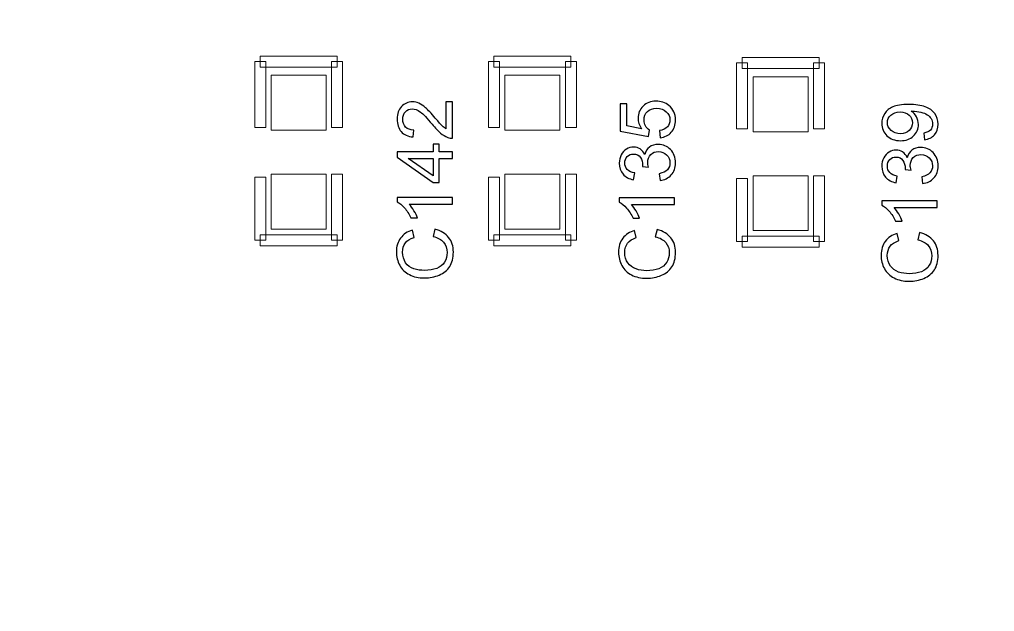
# Model space of a CAD drawing. Header units: millimetres. Extents: x -86 to 67, y -55 to 52.
# Drawn here: x -16.41 to -7.4, y -30.8 to -25.33 of the extents above; entities that cross this region are included whole.
import ezdxf

# ---------------------------------------------------------------- set-up
doc = ezdxf.new("R2010")
doc.units = ezdxf.units.MM
doc.header["$MEASUREMENT"] = 0
for name, color, linetype in [('BG_OUTLINE', 7, 'Continuous'), ('PG_SILKSCREEN_TOP', 7, 'Continuous'), ('PIN_TOP', 7, 'Continuous'), ('RD_SILKSCREEN_TOP', 7, 'Continuous')]:
    doc.layers.add(name, color=color, linetype=linetype)

msp = doc.modelspace()

# ---------------------------------------------------------------- linework, layer by layer
at = {"layer": 'BG_OUTLINE', "color": 3, "lineweight": 9}
msp.add_open_spline([(-60.0926, 34.7331), (-60.0926, 34.7331), (63.7724, 34.7331), (63.7724, 34.7331), (63.7724, 34.7331), (64.585, 34.7336), (65.3646, 34.4113), (65.9396, 33.837), (65.9396, 33.837), (66.5146, 33.2627), (66.8379, 32.4797), (66.8384, 31.667), (66.8384, 31.667), (66.8384, 31.667), (66.8412, -52.28), (66.8412, -52.28), (66.8412, -52.28), (66.8412, -52.28), (66.8384, -52.1933), (66.8384, -52.1933), (66.8384, -52.1933), (66.8389, -53.006), (66.5166, -53.7856), (65.9424, -54.3606), (65.9424, -54.3606), (65.3681, -54.9356), (64.585, -55.2589), (63.7724, -55.2594), (63.7724, -55.2594), (63.7724, -55.2594), (-60.1869, -55.2594), (-60.1869, -55.2594), (-60.1869, -55.2594), (-60.1869, -55.2594), (-60.0853, -55.2518), (-60.0853, -55.2518), (-60.0853, -55.2518), (-60.8979, -55.2523), (-61.6775, -54.9299), (-62.2525, -54.3557), (-62.2525, -54.3557), (-62.8275, -53.7814), (-63.1508, -52.9984), (-63.1513, -52.1857), (-63.1513, -52.1857), (-63.1513, -52.1857), (-63.1587, 31.667), (-63.1587, 31.667), (-63.1587, 31.667), (-63.1592, 32.4797), (-62.8369, 33.2593), (-62.2626, 33.8343), (-62.2626, 33.8343), (-61.6883, 34.4093), (-60.9053, 34.7326), (-60.0926, 34.7331)], degree=3, knots=[0, 0, 0, 0, 0.071429, 0.071429, 0.071429, 0.071429, 0.142857, 0.142857, 0.142857, 0.142857, 0.214286, 0.214286, 0.214286, 0.214286, 0.285714, 0.285714, 0.285714, 0.285714, 0.357143, 0.357143, 0.357143, 0.357143, 0.428571, 0.428571, 0.428571, 0.428571, 0.5, 0.5, 0.5, 0.5, 0.571429, 0.571429, 0.571429, 0.571429, 0.642857, 0.642857, 0.642857, 0.642857, 0.714286, 0.714286, 0.714286, 0.714286, 0.785714, 0.785714, 0.785714, 0.785714, 0.857143, 0.857143, 0.857143, 0.857143, 0.928571, 0.928571, 0.928571, 0.928571, 1, 1, 1, 1], dxfattribs=at)
at = {"layer": 'PG_SILKSCREEN_TOP', "color": 6, "lineweight": 9}
for points in [[(-13.4763, -25.6684), (-13.4763, -25.6684), (-13.4763, -25.77), (-13.4763, -25.77), (-13.4763, -25.77), (-13.4763, -25.77), (-14.1875, -25.77), (-14.1875, -25.77), (-14.1875, -25.77), (-14.1875, -25.77), (-14.1875, -25.6684), (-14.1875, -25.6684), (-14.1875, -25.6684), (-14.1875, -25.6684), (-13.4763, -25.6684), (-13.4763, -25.6684)], [(-11.3173, -25.6684), (-11.3173, -25.6684), (-11.3173, -25.77), (-11.3173, -25.77), (-11.3173, -25.77), (-11.3173, -25.77), (-12.0285, -25.77), (-12.0285, -25.77), (-12.0285, -25.77), (-12.0285, -25.77), (-12.0285, -25.6684), (-12.0285, -25.6684), (-12.0285, -25.6684), (-12.0285, -25.6684), (-11.3173, -25.6684), (-11.3173, -25.6684)], [(-14.2383, -25.7192), (-14.2383, -25.7192), (-14.1367, -25.7192), (-14.1367, -25.7192), (-14.1367, -25.7192), (-14.1367, -25.7192), (-14.1367, -26.3288), (-14.1367, -26.3288), (-14.1367, -26.3288), (-14.1367, -26.3288), (-14.2383, -26.3288), (-14.2383, -26.3288), (-14.2383, -26.3288), (-14.2383, -26.3288), (-14.2383, -25.7192), (-14.2383, -25.7192)], [(-13.5271, -25.7192), (-13.5271, -25.7192), (-13.4255, -25.7192), (-13.4255, -25.7192), (-13.4255, -25.7192), (-13.4255, -25.7192), (-13.4255, -26.3288), (-13.4255, -26.3288), (-13.4255, -26.3288), (-13.4255, -26.3288), (-13.5271, -26.3288), (-13.5271, -26.3288), (-13.5271, -26.3288), (-13.5271, -26.3288), (-13.5271, -25.7192), (-13.5271, -25.7192)], [(-12.0793, -25.7192), (-12.0793, -25.7192), (-11.9777, -25.7192), (-11.9777, -25.7192), (-11.9777, -25.7192), (-11.9777, -25.7192), (-11.9777, -26.3288), (-11.9777, -26.3288), (-11.9777, -26.3288), (-11.9777, -26.3288), (-12.0793, -26.3288), (-12.0793, -26.3288), (-12.0793, -26.3288), (-12.0793, -26.3288), (-12.0793, -25.7192), (-12.0793, -25.7192)], [(-11.3681, -25.7192), (-11.3681, -25.7192), (-11.2665, -25.7192), (-11.2665, -25.7192), (-11.2665, -25.7192), (-11.2665, -25.7192), (-11.2665, -26.3288), (-11.2665, -26.3288), (-11.2665, -26.3288), (-11.2665, -26.3288), (-11.3681, -26.3288), (-11.3681, -26.3288), (-11.3681, -26.3288), (-11.3681, -26.3288), (-11.3681, -25.7192), (-11.3681, -25.7192)], [(-9.7857, -25.7319), (-9.7857, -25.7319), (-9.6841, -25.7319), (-9.6841, -25.7319), (-9.6841, -25.7319), (-9.6841, -25.7319), (-9.6841, -26.3415), (-9.6841, -26.3415), (-9.6841, -26.3415), (-9.6841, -26.3415), (-9.7857, -26.3415), (-9.7857, -26.3415), (-9.7857, -26.3415), (-9.7857, -26.3415), (-9.7857, -25.7319), (-9.7857, -25.7319)], [(-9.0237, -25.6811), (-9.0237, -25.6811), (-9.0237, -25.7827), (-9.0237, -25.7827), (-9.0237, -25.7827), (-9.0237, -25.7827), (-9.7349, -25.7827), (-9.7349, -25.7827), (-9.7349, -25.7827), (-9.7349, -25.7827), (-9.7349, -25.6811), (-9.7349, -25.6811), (-9.7349, -25.6811), (-9.7349, -25.6811), (-9.0237, -25.6811), (-9.0237, -25.6811)], [(-9.0745, -25.7319), (-9.0745, -25.7319), (-8.9729, -25.7319), (-8.9729, -25.7319), (-8.9729, -25.7319), (-8.9729, -25.7319), (-8.9729, -26.3415), (-8.9729, -26.3415), (-8.9729, -26.3415), (-8.9729, -26.3415), (-9.0745, -26.3415), (-9.0745, -26.3415), (-9.0745, -26.3415), (-9.0745, -26.3415), (-9.0745, -25.7319), (-9.0745, -25.7319)], [(-14.1367, -27.3702), (-14.1367, -27.3702), (-14.2383, -27.3702), (-14.2383, -27.3702), (-14.2383, -27.3702), (-14.2383, -27.3702), (-14.2383, -26.786), (-14.2383, -26.786), (-14.2383, -26.786), (-14.2383, -26.786), (-14.1367, -26.786), (-14.1367, -26.786), (-14.1367, -26.786), (-14.1367, -26.786), (-14.1367, -27.3702), (-14.1367, -27.3702)], [(-13.5271, -26.7606), (-13.5271, -26.7606), (-13.4255, -26.7606), (-13.4255, -26.7606), (-13.4255, -26.7606), (-13.4255, -26.7606), (-13.4255, -27.3702), (-13.4255, -27.3702), (-13.4255, -27.3702), (-13.4255, -27.3702), (-13.5271, -27.3702), (-13.5271, -27.3702), (-13.5271, -27.3702), (-13.5271, -27.3702), (-13.5271, -26.7606), (-13.5271, -26.7606)], [(-11.9777, -27.3702), (-11.9777, -27.3702), (-12.0793, -27.3702), (-12.0793, -27.3702), (-12.0793, -27.3702), (-12.0793, -27.3702), (-12.0793, -26.786), (-12.0793, -26.786), (-12.0793, -26.786), (-12.0793, -26.786), (-11.9777, -26.786), (-11.9777, -26.786), (-11.9777, -26.786), (-11.9777, -26.786), (-11.9777, -27.3702), (-11.9777, -27.3702)], [(-11.3681, -26.7606), (-11.3681, -26.7606), (-11.2665, -26.7606), (-11.2665, -26.7606), (-11.2665, -26.7606), (-11.2665, -26.7606), (-11.2665, -27.3702), (-11.2665, -27.3702), (-11.2665, -27.3702), (-11.2665, -27.3702), (-11.3681, -27.3702), (-11.3681, -27.3702), (-11.3681, -27.3702), (-11.3681, -27.3702), (-11.3681, -26.7606), (-11.3681, -26.7606)], [(-9.6841, -27.3829), (-9.6841, -27.3829), (-9.7857, -27.3829), (-9.7857, -27.3829), (-9.7857, -27.3829), (-9.7857, -27.3829), (-9.7857, -26.7987), (-9.7857, -26.7987), (-9.7857, -26.7987), (-9.7857, -26.7987), (-9.6841, -26.7987), (-9.6841, -26.7987), (-9.6841, -26.7987), (-9.6841, -26.7987), (-9.6841, -27.3829), (-9.6841, -27.3829)], [(-9.0745, -26.7733), (-9.0745, -26.7733), (-8.9729, -26.7733), (-8.9729, -26.7733), (-8.9729, -26.7733), (-8.9729, -26.7733), (-8.9729, -27.3829), (-8.9729, -27.3829), (-8.9729, -27.3829), (-8.9729, -27.3829), (-9.0745, -27.3829), (-9.0745, -27.3829), (-9.0745, -27.3829), (-9.0745, -27.3829), (-9.0745, -26.7733), (-9.0745, -26.7733)], [(-13.4763, -27.3194), (-13.4763, -27.3194), (-13.4763, -27.421), (-13.4763, -27.421), (-13.4763, -27.421), (-13.4763, -27.421), (-14.1875, -27.421), (-14.1875, -27.421), (-14.1875, -27.421), (-14.1875, -27.421), (-14.1875, -27.3194), (-14.1875, -27.3194), (-14.1875, -27.3194), (-14.1875, -27.3194), (-13.4763, -27.3194), (-13.4763, -27.3194)], [(-11.3173, -27.3194), (-11.3173, -27.3194), (-11.3173, -27.421), (-11.3173, -27.421), (-11.3173, -27.421), (-11.3173, -27.421), (-12.0285, -27.421), (-12.0285, -27.421), (-12.0285, -27.421), (-12.0285, -27.421), (-12.0285, -27.3194), (-12.0285, -27.3194), (-12.0285, -27.3194), (-12.0285, -27.3194), (-11.3173, -27.3194), (-11.3173, -27.3194)], [(-9.0237, -27.3321), (-9.0237, -27.3321), (-9.0237, -27.4337), (-9.0237, -27.4337), (-9.0237, -27.4337), (-9.0237, -27.4337), (-9.7349, -27.4337), (-9.7349, -27.4337), (-9.7349, -27.4337), (-9.7349, -27.4337), (-9.7349, -27.3321), (-9.7349, -27.3321), (-9.7349, -27.3321), (-9.7349, -27.3321), (-9.0237, -27.3321), (-9.0237, -27.3321)]]:
    msp.add_open_spline(points, degree=3, knots=[0, 0, 0, 0, 0.25, 0.25, 0.25, 0.25, 0.5, 0.5, 0.5, 0.5, 0.75, 0.75, 0.75, 0.75, 1, 1, 1, 1], dxfattribs=at)
at = {"layer": 'PIN_TOP', "lineweight": 9}
for points in [[(-14.0859, -25.8462), (-14.0859, -25.8462), (-13.5779, -25.8462), (-13.5779, -25.8462), (-13.5779, -25.8462), (-13.5779, -25.8462), (-13.5779, -26.3542), (-13.5779, -26.3542), (-13.5779, -26.3542), (-13.5779, -26.3542), (-14.0859, -26.3542), (-14.0859, -26.3542), (-14.0859, -26.3542), (-14.0859, -26.3542), (-14.0859, -25.8462), (-14.0859, -25.8462)], [(-11.9269, -25.8462), (-11.9269, -25.8462), (-11.4189, -25.8462), (-11.4189, -25.8462), (-11.4189, -25.8462), (-11.4189, -25.8462), (-11.4189, -26.3542), (-11.4189, -26.3542), (-11.4189, -26.3542), (-11.4189, -26.3542), (-11.9269, -26.3542), (-11.9269, -26.3542), (-11.9269, -26.3542), (-11.9269, -26.3542), (-11.9269, -25.8462), (-11.9269, -25.8462)], [(-9.6333, -25.8589), (-9.6333, -25.8589), (-9.1253, -25.8589), (-9.1253, -25.8589), (-9.1253, -25.8589), (-9.1253, -25.8589), (-9.1253, -26.3669), (-9.1253, -26.3669), (-9.1253, -26.3669), (-9.1253, -26.3669), (-9.6333, -26.3669), (-9.6333, -26.3669), (-9.6333, -26.3669), (-9.6333, -26.3669), (-9.6333, -25.8589), (-9.6333, -25.8589)], [(-14.0859, -26.7606), (-14.0859, -26.7606), (-13.5779, -26.7606), (-13.5779, -26.7606), (-13.5779, -26.7606), (-13.5779, -26.7606), (-13.5779, -27.2686), (-13.5779, -27.2686), (-13.5779, -27.2686), (-13.5779, -27.2686), (-14.0859, -27.2686), (-14.0859, -27.2686), (-14.0859, -27.2686), (-14.0859, -27.2686), (-14.0859, -26.7606), (-14.0859, -26.7606)], [(-11.9269, -26.7606), (-11.9269, -26.7606), (-11.4189, -26.7606), (-11.4189, -26.7606), (-11.4189, -26.7606), (-11.4189, -26.7606), (-11.4189, -27.2686), (-11.4189, -27.2686), (-11.4189, -27.2686), (-11.4189, -27.2686), (-11.9269, -27.2686), (-11.9269, -27.2686), (-11.9269, -27.2686), (-11.9269, -27.2686), (-11.9269, -26.7606), (-11.9269, -26.7606)], [(-9.6333, -26.7733), (-9.6333, -26.7733), (-9.1253, -26.7733), (-9.1253, -26.7733), (-9.1253, -26.7733), (-9.1253, -26.7733), (-9.1253, -27.2813), (-9.1253, -27.2813), (-9.1253, -27.2813), (-9.1253, -27.2813), (-9.6333, -27.2813), (-9.6333, -27.2813), (-9.6333, -27.2813), (-9.6333, -27.2813), (-9.6333, -26.7733), (-9.6333, -26.7733)]]:
    msp.add_open_spline(points, degree=3, knots=[0, 0, 0, 0, 0.25, 0.25, 0.25, 0.25, 0.5, 0.5, 0.5, 0.5, 0.75, 0.75, 0.75, 0.75, 1, 1, 1, 1], dxfattribs=at)
at = {"layer": 'RD_SILKSCREEN_TOP', "color": 8}
for points, knots in [([(-12.4714, -26.091), (-12.4714, -26.091), (-12.4113, -26.091), (-12.4113, -26.091), (-12.4113, -26.091), (-12.4113, -26.091), (-12.4113, -26.4275), (-12.4113, -26.4275), (-12.4113, -26.4275), (-12.4264, -26.428), (-12.4408, -26.4256), (-12.4547, -26.4203), (-12.4547, -26.4203), (-12.4777, -26.4118), (-12.5002, -26.398), (-12.5225, -26.3792), (-12.5225, -26.3792), (-12.5446, -26.3602), (-12.5704, -26.3329), (-12.5995, -26.2974), (-12.5995, -26.2974), (-12.6449, -26.242), (-12.6808, -26.2046), (-12.7074, -26.1851), (-12.7074, -26.1851), (-12.7338, -26.1657), (-12.759, -26.156), (-12.7825, -26.156), (-12.7825, -26.156), (-12.8073, -26.156), (-12.8282, -26.1649), (-12.8453, -26.1825), (-12.8453, -26.1825), (-12.8622, -26.2003), (-12.8707, -26.2234), (-12.8707, -26.2519), (-12.8707, -26.2519), (-12.8707, -26.282), (-12.8617, -26.306), (-12.8436, -26.324), (-12.8436, -26.324), (-12.8256, -26.3422), (-12.8006, -26.3513), (-12.7687, -26.3515), (-12.7687, -26.3515), (-12.7687, -26.3515), (-12.7752, -26.4158), (-12.7752, -26.4158), (-12.7752, -26.4158), (-12.8232, -26.4114), (-12.8597, -26.3948), (-12.8848, -26.3661), (-12.8848, -26.3661), (-12.91, -26.3374), (-12.9225, -26.2988), (-12.9225, -26.2504), (-12.9225, -26.2504), (-12.9225, -26.2016), (-12.9089, -26.163), (-12.8819, -26.1345), (-12.8819, -26.1345), (-12.8547, -26.1059), (-12.8212, -26.0917), (-12.7811, -26.0917), (-12.7811, -26.0917), (-12.7607, -26.0917), (-12.7407, -26.0959), (-12.721, -26.1043), (-12.721, -26.1043), (-12.7014, -26.1126), (-12.6806, -26.1265), (-12.6589, -26.1458), (-12.6589, -26.1458), (-12.6371, -26.1651), (-12.6072, -26.1972), (-12.5693, -26.2421), (-12.5693, -26.2421), (-12.5378, -26.2796), (-12.5164, -26.3037), (-12.5052, -26.3143), (-12.5052, -26.3143), (-12.494, -26.325), (-12.4828, -26.3338), (-12.4714, -26.3408), (-12.4714, -26.3408), (-12.4714, -26.3408), (-12.4714, -26.091), (-12.4714, -26.091)], [0, 0, 0, 0, 0.045455, 0.045455, 0.045455, 0.045455, 0.090909, 0.090909, 0.090909, 0.090909, 0.136364, 0.136364, 0.136364, 0.136364, 0.181818, 0.181818, 0.181818, 0.181818, 0.227273, 0.227273, 0.227273, 0.227273, 0.272727, 0.272727, 0.272727, 0.272727, 0.318182, 0.318182, 0.318182, 0.318182, 0.363636, 0.363636, 0.363636, 0.363636, 0.409091, 0.409091, 0.409091, 0.409091, 0.454545, 0.454545, 0.454545, 0.454545, 0.5, 0.5, 0.5, 0.5, 0.545455, 0.545455, 0.545455, 0.545455, 0.590909, 0.590909, 0.590909, 0.590909, 0.636364, 0.636364, 0.636364, 0.636364, 0.681818, 0.681818, 0.681818, 0.681818, 0.727273, 0.727273, 0.727273, 0.727273, 0.772727, 0.772727, 0.772727, 0.772727, 0.818182, 0.818182, 0.818182, 0.818182, 0.863636, 0.863636, 0.863636, 0.863636, 0.909091, 0.909091, 0.909091, 0.909091, 0.954545, 0.954545, 0.954545, 0.954545, 1, 1, 1, 1]), ([(-10.492, -26.4222), (-10.492, -26.4222), (-10.4976, -26.3565), (-10.4976, -26.3565), (-10.4976, -26.3565), (-10.4656, -26.3517), (-10.4417, -26.3404), (-10.4256, -26.3227), (-10.4256, -26.3227), (-10.4094, -26.305), (-10.4014, -26.2836), (-10.4014, -26.2586), (-10.4014, -26.2586), (-10.4014, -26.2285), (-10.4128, -26.203), (-10.4354, -26.1823), (-10.4354, -26.1823), (-10.4581, -26.1614), (-10.4883, -26.151), (-10.5257, -26.151), (-10.5257, -26.151), (-10.5614, -26.151), (-10.5895, -26.1609), (-10.6101, -26.181), (-10.6101, -26.181), (-10.6307, -26.201), (-10.641, -26.2272), (-10.641, -26.2597), (-10.641, -26.2597), (-10.641, -26.2798), (-10.6364, -26.298), (-10.6273, -26.3142), (-10.6273, -26.3142), (-10.6182, -26.3304), (-10.6063, -26.3431), (-10.5917, -26.3524), (-10.5917, -26.3524), (-10.5917, -26.3524), (-10.5993, -26.411), (-10.5993, -26.411), (-10.5993, -26.411), (-10.5993, -26.411), (-10.8608, -26.3617), (-10.8608, -26.3617), (-10.8608, -26.3617), (-10.8608, -26.3617), (-10.8608, -26.1085), (-10.8608, -26.1085), (-10.8608, -26.1085), (-10.8608, -26.1085), (-10.8011, -26.1085), (-10.8011, -26.1085), (-10.8011, -26.1085), (-10.8011, -26.1085), (-10.8011, -26.3117), (-10.8011, -26.3117), (-10.8011, -26.3117), (-10.8011, -26.3117), (-10.6643, -26.3392), (-10.6643, -26.3392), (-10.6643, -26.3392), (-10.6856, -26.3086), (-10.6963, -26.2765), (-10.6963, -26.243), (-10.6963, -26.243), (-10.6963, -26.1985), (-10.6809, -26.1611), (-10.6501, -26.1305), (-10.6501, -26.1305), (-10.6192, -26.0999), (-10.5796, -26.0846), (-10.5313, -26.0846), (-10.5313, -26.0846), (-10.4852, -26.0846), (-10.4453, -26.0981), (-10.4118, -26.1249), (-10.4118, -26.1249), (-10.3707, -26.1576), (-10.35, -26.2022), (-10.35, -26.2586), (-10.35, -26.2586), (-10.35, -26.305), (-10.363, -26.3428), (-10.3889, -26.372), (-10.3889, -26.372), (-10.4149, -26.4013), (-10.4493, -26.418), (-10.492, -26.4222)], [0, 0, 0, 0, 0.045455, 0.045455, 0.045455, 0.045455, 0.090909, 0.090909, 0.090909, 0.090909, 0.136364, 0.136364, 0.136364, 0.136364, 0.181818, 0.181818, 0.181818, 0.181818, 0.227273, 0.227273, 0.227273, 0.227273, 0.272727, 0.272727, 0.272727, 0.272727, 0.318182, 0.318182, 0.318182, 0.318182, 0.363636, 0.363636, 0.363636, 0.363636, 0.409091, 0.409091, 0.409091, 0.409091, 0.454545, 0.454545, 0.454545, 0.454545, 0.5, 0.5, 0.5, 0.5, 0.545455, 0.545455, 0.545455, 0.545455, 0.590909, 0.590909, 0.590909, 0.590909, 0.636364, 0.636364, 0.636364, 0.636364, 0.681818, 0.681818, 0.681818, 0.681818, 0.727273, 0.727273, 0.727273, 0.727273, 0.772727, 0.772727, 0.772727, 0.772727, 0.818182, 0.818182, 0.818182, 0.818182, 0.863636, 0.863636, 0.863636, 0.863636, 0.909091, 0.909091, 0.909091, 0.909091, 0.954545, 0.954545, 0.954545, 0.954545, 1, 1, 1, 1]), ([(-8.0509, -26.4407), (-8.0509, -26.4407), (-8.0565, -26.3806), (-8.0565, -26.3806), (-8.0565, -26.3806), (-8.0283, -26.3755), (-8.0078, -26.3658), (-7.995, -26.3515), (-7.995, -26.3515), (-7.9823, -26.3371), (-7.9759, -26.3188), (-7.9759, -26.2962), (-7.9759, -26.2962), (-7.9759, -26.277), (-7.9803, -26.2602), (-7.9891, -26.2457), (-7.9891, -26.2457), (-7.9979, -26.2313), (-8.0097, -26.2194), (-8.0244, -26.2102), (-8.0244, -26.2102), (-8.0391, -26.2008), (-8.059, -26.1931), (-8.0839, -26.1868), (-8.0839, -26.1868), (-8.1089, -26.1807), (-8.1344, -26.1775), (-8.1603, -26.1775), (-8.1603, -26.1775), (-8.163, -26.1775), (-8.1673, -26.1776), (-8.1728, -26.1778), (-8.1728, -26.1778), (-8.153, -26.1904), (-8.1367, -26.2074), (-8.1244, -26.229), (-8.1244, -26.229), (-8.1119, -26.2507), (-8.1058, -26.2742), (-8.1058, -26.2993), (-8.1058, -26.2993), (-8.1058, -26.3415), (-8.1211, -26.3772), (-8.1517, -26.4063), (-8.1517, -26.4063), (-8.1822, -26.4355), (-8.2224, -26.4501), (-8.2724, -26.4501), (-8.2724, -26.4501), (-8.3241, -26.4501), (-8.3656, -26.4349), (-8.3971, -26.4044), (-8.3971, -26.4044), (-8.4287, -26.374), (-8.4444, -26.3358), (-8.4444, -26.2899), (-8.4444, -26.2899), (-8.4444, -26.2569), (-8.4354, -26.2266), (-8.4176, -26.1992), (-8.4176, -26.1992), (-8.3999, -26.1718), (-8.3744, -26.1509), (-8.3414, -26.1367), (-8.3414, -26.1367), (-8.3085, -26.1225), (-8.2607, -26.1153), (-8.1981, -26.1153), (-8.1981, -26.1153), (-8.1332, -26.1153), (-8.0814, -26.1223), (-8.0427, -26.1364), (-8.0427, -26.1364), (-8.0042, -26.1507), (-7.9749, -26.1717), (-7.9548, -26.1995), (-7.9548, -26.1995), (-7.9346, -26.2275), (-7.9245, -26.2601), (-7.9245, -26.2977), (-7.9245, -26.2977), (-7.9245, -26.3375), (-7.9356, -26.37), (-7.9577, -26.3952), (-7.9577, -26.3952), (-7.9798, -26.4205), (-8.0108, -26.4356), (-8.0509, -26.4407)], [0, 0, 0, 0, 0.045455, 0.045455, 0.045455, 0.045455, 0.090909, 0.090909, 0.090909, 0.090909, 0.136364, 0.136364, 0.136364, 0.136364, 0.181818, 0.181818, 0.181818, 0.181818, 0.227273, 0.227273, 0.227273, 0.227273, 0.272727, 0.272727, 0.272727, 0.272727, 0.318182, 0.318182, 0.318182, 0.318182, 0.363636, 0.363636, 0.363636, 0.363636, 0.409091, 0.409091, 0.409091, 0.409091, 0.454545, 0.454545, 0.454545, 0.454545, 0.5, 0.5, 0.5, 0.5, 0.545455, 0.545455, 0.545455, 0.545455, 0.590909, 0.590909, 0.590909, 0.590909, 0.636364, 0.636364, 0.636364, 0.636364, 0.681818, 0.681818, 0.681818, 0.681818, 0.727273, 0.727273, 0.727273, 0.727273, 0.772727, 0.772727, 0.772727, 0.772727, 0.818182, 0.818182, 0.818182, 0.818182, 0.863636, 0.863636, 0.863636, 0.863636, 0.909091, 0.909091, 0.909091, 0.909091, 0.954545, 0.954545, 0.954545, 0.954545, 1, 1, 1, 1]), ([(-8.2756, -26.1848), (-8.3114, -26.1848), (-8.34, -26.1943), (-8.361, -26.2134), (-8.361, -26.2134), (-8.3821, -26.2326), (-8.3926, -26.2555), (-8.3926, -26.2824), (-8.3926, -26.2824), (-8.3926, -26.3101), (-8.3813, -26.3343), (-8.3586, -26.3549), (-8.3586, -26.3549), (-8.3359, -26.3755), (-8.3065, -26.3858), (-8.2704, -26.3858), (-8.2704, -26.3858), (-8.2379, -26.3858), (-8.2116, -26.376), (-8.1914, -26.3564), (-8.1914, -26.3564), (-8.1711, -26.3369), (-8.161, -26.3128), (-8.161, -26.2841), (-8.161, -26.2841), (-8.161, -26.2551), (-8.1711, -26.2314), (-8.1914, -26.2128), (-8.1914, -26.2128), (-8.2116, -26.1941), (-8.2397, -26.1848), (-8.2756, -26.1848)], [0, 0, 0, 0, 0.125, 0.125, 0.125, 0.125, 0.25, 0.25, 0.25, 0.25, 0.375, 0.375, 0.375, 0.375, 0.5, 0.5, 0.5, 0.5, 0.625, 0.625, 0.625, 0.625, 0.75, 0.75, 0.75, 0.75, 0.875, 0.875, 0.875, 0.875, 1, 1, 1, 1]), ([(-12.4113, -26.6148), (-12.4113, -26.6148), (-12.5332, -26.6148), (-12.5332, -26.6148), (-12.5332, -26.6148), (-12.5332, -26.6148), (-12.5332, -26.8356), (-12.5332, -26.8356), (-12.5332, -26.8356), (-12.5332, -26.8356), (-12.5905, -26.8356), (-12.5905, -26.8356), (-12.5905, -26.8356), (-12.5905, -26.8356), (-12.9204, -26.6033), (-12.9204, -26.6033), (-12.9204, -26.6033), (-12.9204, -26.6033), (-12.9204, -26.5522), (-12.9204, -26.5522), (-12.9204, -26.5522), (-12.9204, -26.5522), (-12.5905, -26.5522), (-12.5905, -26.5522), (-12.5905, -26.5522), (-12.5905, -26.5522), (-12.5905, -26.4834), (-12.5905, -26.4834), (-12.5905, -26.4834), (-12.5905, -26.4834), (-12.5332, -26.4834), (-12.5332, -26.4834), (-12.5332, -26.4834), (-12.5332, -26.4834), (-12.5332, -26.5522), (-12.5332, -26.5522), (-12.5332, -26.5522), (-12.5332, -26.5522), (-12.4113, -26.5522), (-12.4113, -26.5522), (-12.4113, -26.5522), (-12.4113, -26.5522), (-12.4113, -26.6148), (-12.4113, -26.6148)], [0, 0, 0, 0, 0.090909, 0.090909, 0.090909, 0.090909, 0.181818, 0.181818, 0.181818, 0.181818, 0.272727, 0.272727, 0.272727, 0.272727, 0.363636, 0.363636, 0.363636, 0.363636, 0.454545, 0.454545, 0.454545, 0.454545, 0.545455, 0.545455, 0.545455, 0.545455, 0.636364, 0.636364, 0.636364, 0.636364, 0.727273, 0.727273, 0.727273, 0.727273, 0.818182, 0.818182, 0.818182, 0.818182, 0.909091, 0.909091, 0.909091, 0.909091, 1, 1, 1, 1]), ([(-10.4931, -26.8173), (-10.4931, -26.8173), (-10.5014, -26.7549), (-10.5014, -26.7549), (-10.5014, -26.7549), (-10.466, -26.7476), (-10.4405, -26.7354), (-10.4248, -26.7182), (-10.4248, -26.7182), (-10.4092, -26.7009), (-10.4014, -26.6799), (-10.4014, -26.6552), (-10.4014, -26.6552), (-10.4014, -26.6258), (-10.4116, -26.6009), (-10.432, -26.5806), (-10.432, -26.5806), (-10.4523, -26.5605), (-10.4776, -26.5503), (-10.5077, -26.5503), (-10.5077, -26.5503), (-10.5364, -26.5503), (-10.5601, -26.5596), (-10.5787, -26.5784), (-10.5787, -26.5784), (-10.5973, -26.5972), (-10.6067, -26.621), (-10.6067, -26.65), (-10.6067, -26.65), (-10.6067, -26.6618), (-10.6043, -26.6765), (-10.5997, -26.6941), (-10.5997, -26.6941), (-10.5997, -26.6941), (-10.6546, -26.6871), (-10.6546, -26.6871), (-10.6546, -26.6871), (-10.6541, -26.6829), (-10.6538, -26.6796), (-10.6538, -26.677), (-10.6538, -26.677), (-10.6538, -26.6504), (-10.6608, -26.6265), (-10.6747, -26.6052), (-10.6747, -26.6052), (-10.6886, -26.5838), (-10.71, -26.5732), (-10.739, -26.5732), (-10.739, -26.5732), (-10.7618, -26.5732), (-10.7809, -26.581), (-10.7959, -26.5965), (-10.7959, -26.5965), (-10.8109, -26.612), (-10.8185, -26.6321), (-10.8185, -26.6566), (-10.8185, -26.6566), (-10.8185, -26.6809), (-10.8108, -26.7012), (-10.7956, -26.7173), (-10.7956, -26.7173), (-10.7803, -26.7335), (-10.7573, -26.744), (-10.7267, -26.7486), (-10.7267, -26.7486), (-10.7267, -26.7486), (-10.7379, -26.811), (-10.7379, -26.811), (-10.7379, -26.811), (-10.7798, -26.8035), (-10.8123, -26.786), (-10.8353, -26.759), (-10.8353, -26.759), (-10.8583, -26.7319), (-10.8699, -26.6982), (-10.8699, -26.6579), (-10.8699, -26.6579), (-10.8699, -26.6302), (-10.8639, -26.6046), (-10.852, -26.5812), (-10.852, -26.5812), (-10.8401, -26.5579), (-10.8238, -26.54), (-10.8032, -26.5275), (-10.8032, -26.5275), (-10.7826, -26.5152), (-10.7608, -26.5089), (-10.7375, -26.5089), (-10.7375, -26.5089), (-10.7156, -26.5089), (-10.6956, -26.5148), (-10.6774, -26.5267), (-10.6774, -26.5267), (-10.6594, -26.5385), (-10.6451, -26.556), (-10.6344, -26.5791), (-10.6344, -26.5791), (-10.6275, -26.549), (-10.6131, -26.5256), (-10.5911, -26.5089), (-10.5911, -26.5089), (-10.5693, -26.4923), (-10.542, -26.484), (-10.5091, -26.484), (-10.5091, -26.484), (-10.4647, -26.484), (-10.427, -26.5001), (-10.396, -26.5326), (-10.396, -26.5326), (-10.3651, -26.565), (-10.3497, -26.606), (-10.3497, -26.6555), (-10.3497, -26.6555), (-10.3497, -26.7002), (-10.363, -26.7373), (-10.3896, -26.7668), (-10.3896, -26.7668), (-10.4162, -26.7963), (-10.4507, -26.8132), (-10.4931, -26.8173)], [0, 0, 0, 0, 0.033333, 0.033333, 0.033333, 0.033333, 0.066667, 0.066667, 0.066667, 0.066667, 0.1, 0.1, 0.1, 0.1, 0.133333, 0.133333, 0.133333, 0.133333, 0.166667, 0.166667, 0.166667, 0.166667, 0.2, 0.2, 0.2, 0.2, 0.233333, 0.233333, 0.233333, 0.233333, 0.266667, 0.266667, 0.266667, 0.266667, 0.3, 0.3, 0.3, 0.3, 0.333333, 0.333333, 0.333333, 0.333333, 0.366667, 0.366667, 0.366667, 0.366667, 0.4, 0.4, 0.4, 0.4, 0.433333, 0.433333, 0.433333, 0.433333, 0.466667, 0.466667, 0.466667, 0.466667, 0.5, 0.5, 0.5, 0.5, 0.533333, 0.533333, 0.533333, 0.533333, 0.566667, 0.566667, 0.566667, 0.566667, 0.6, 0.6, 0.6, 0.6, 0.633333, 0.633333, 0.633333, 0.633333, 0.666667, 0.666667, 0.666667, 0.666667, 0.7, 0.7, 0.7, 0.7, 0.733333, 0.733333, 0.733333, 0.733333, 0.766667, 0.766667, 0.766667, 0.766667, 0.8, 0.8, 0.8, 0.8, 0.833333, 0.833333, 0.833333, 0.833333, 0.866667, 0.866667, 0.866667, 0.866667, 0.9, 0.9, 0.9, 0.9, 0.933333, 0.933333, 0.933333, 0.933333, 0.966667, 0.966667, 0.966667, 0.966667, 1, 1, 1, 1]), ([(-8.0676, -26.8452), (-8.0676, -26.8452), (-8.0759, -26.7828), (-8.0759, -26.7828), (-8.0759, -26.7828), (-8.0405, -26.7755), (-8.015, -26.7633), (-7.9993, -26.7461), (-7.9993, -26.7461), (-7.9837, -26.7288), (-7.9759, -26.7078), (-7.9759, -26.6831), (-7.9759, -26.6831), (-7.9759, -26.6537), (-7.9861, -26.6288), (-8.0065, -26.6085), (-8.0065, -26.6085), (-8.0268, -26.5884), (-8.0521, -26.5782), (-8.0822, -26.5782), (-8.0822, -26.5782), (-8.1109, -26.5782), (-8.1346, -26.5875), (-8.1532, -26.6063), (-8.1532, -26.6063), (-8.1718, -26.6251), (-8.1812, -26.6489), (-8.1812, -26.6779), (-8.1812, -26.6779), (-8.1812, -26.6897), (-8.1788, -26.7044), (-8.1742, -26.722), (-8.1742, -26.722), (-8.1742, -26.722), (-8.2291, -26.715), (-8.2291, -26.715), (-8.2291, -26.715), (-8.2286, -26.7108), (-8.2283, -26.7075), (-8.2283, -26.7049), (-8.2283, -26.7049), (-8.2283, -26.6783), (-8.2353, -26.6544), (-8.2492, -26.6331), (-8.2492, -26.6331), (-8.2631, -26.6117), (-8.2845, -26.6011), (-8.3135, -26.6011), (-8.3135, -26.6011), (-8.3363, -26.6011), (-8.3554, -26.6089), (-8.3704, -26.6244), (-8.3704, -26.6244), (-8.3854, -26.6399), (-8.393, -26.66), (-8.393, -26.6845), (-8.393, -26.6845), (-8.393, -26.7088), (-8.3853, -26.7291), (-8.3701, -26.7452), (-8.3701, -26.7452), (-8.3548, -26.7614), (-8.3318, -26.7719), (-8.3012, -26.7765), (-8.3012, -26.7765), (-8.3012, -26.7765), (-8.3124, -26.8389), (-8.3124, -26.8389), (-8.3124, -26.8389), (-8.3543, -26.8314), (-8.3868, -26.8139), (-8.4098, -26.7869), (-8.4098, -26.7869), (-8.4328, -26.7598), (-8.4444, -26.7261), (-8.4444, -26.6858), (-8.4444, -26.6858), (-8.4444, -26.6581), (-8.4384, -26.6325), (-8.4265, -26.6091), (-8.4265, -26.6091), (-8.4146, -26.5858), (-8.3983, -26.5679), (-8.3777, -26.5554), (-8.3777, -26.5554), (-8.3571, -26.5431), (-8.3353, -26.5368), (-8.312, -26.5368), (-8.312, -26.5368), (-8.2901, -26.5368), (-8.2701, -26.5427), (-8.2519, -26.5546), (-8.2519, -26.5546), (-8.2339, -26.5664), (-8.2196, -26.5839), (-8.2089, -26.607), (-8.2089, -26.607), (-8.202, -26.5769), (-8.1876, -26.5535), (-8.1656, -26.5368), (-8.1656, -26.5368), (-8.1438, -26.5202), (-8.1165, -26.5119), (-8.0836, -26.5119), (-8.0836, -26.5119), (-8.0392, -26.5119), (-8.0015, -26.528), (-7.9705, -26.5605), (-7.9705, -26.5605), (-7.9396, -26.5929), (-7.9242, -26.6339), (-7.9242, -26.6834), (-7.9242, -26.6834), (-7.9242, -26.7281), (-7.9375, -26.7652), (-7.9641, -26.7947), (-7.9641, -26.7947), (-7.9907, -26.8242), (-8.0252, -26.8411), (-8.0676, -26.8452)], [0, 0, 0, 0, 0.033333, 0.033333, 0.033333, 0.033333, 0.066667, 0.066667, 0.066667, 0.066667, 0.1, 0.1, 0.1, 0.1, 0.133333, 0.133333, 0.133333, 0.133333, 0.166667, 0.166667, 0.166667, 0.166667, 0.2, 0.2, 0.2, 0.2, 0.233333, 0.233333, 0.233333, 0.233333, 0.266667, 0.266667, 0.266667, 0.266667, 0.3, 0.3, 0.3, 0.3, 0.333333, 0.333333, 0.333333, 0.333333, 0.366667, 0.366667, 0.366667, 0.366667, 0.4, 0.4, 0.4, 0.4, 0.433333, 0.433333, 0.433333, 0.433333, 0.466667, 0.466667, 0.466667, 0.466667, 0.5, 0.5, 0.5, 0.5, 0.533333, 0.533333, 0.533333, 0.533333, 0.566667, 0.566667, 0.566667, 0.566667, 0.6, 0.6, 0.6, 0.6, 0.633333, 0.633333, 0.633333, 0.633333, 0.666667, 0.666667, 0.666667, 0.666667, 0.7, 0.7, 0.7, 0.7, 0.733333, 0.733333, 0.733333, 0.733333, 0.766667, 0.766667, 0.766667, 0.766667, 0.8, 0.8, 0.8, 0.8, 0.833333, 0.833333, 0.833333, 0.833333, 0.866667, 0.866667, 0.866667, 0.866667, 0.9, 0.9, 0.9, 0.9, 0.933333, 0.933333, 0.933333, 0.933333, 0.966667, 0.966667, 0.966667, 0.966667, 1, 1, 1, 1]), ([(-12.5905, -26.6148), (-12.5905, -26.6148), (-12.82, -26.6148), (-12.82, -26.6148), (-12.82, -26.6148), (-12.82, -26.6148), (-12.5905, -26.7741), (-12.5905, -26.7741), (-12.5905, -26.7741), (-12.5905, -26.7741), (-12.5905, -26.6148), (-12.5905, -26.6148)], [0, 0, 0, 0, 0.333333, 0.333333, 0.333333, 0.333333, 0.666667, 0.666667, 0.666667, 0.666667, 1, 1, 1, 1]), ([(-12.4113, -26.9752), (-12.4113, -26.9752), (-12.4113, -27.0376), (-12.4113, -27.0376), (-12.4113, -27.0376), (-12.4113, -27.0376), (-12.8096, -27.0376), (-12.8096, -27.0376), (-12.8096, -27.0376), (-12.7952, -27.0527), (-12.7809, -27.0724), (-12.7665, -27.0968), (-12.7665, -27.0968), (-12.7522, -27.1213), (-12.7414, -27.1433), (-12.7343, -27.1627), (-12.7343, -27.1627), (-12.7343, -27.1627), (-12.7946, -27.1627), (-12.7946, -27.1627), (-12.7946, -27.1627), (-12.8111, -27.1277), (-12.831, -27.0971), (-12.8544, -27.071), (-12.8544, -27.071), (-12.8778, -27.0449), (-12.9005, -27.0263), (-12.9225, -27.0154), (-12.9225, -27.0154), (-12.9225, -27.0154), (-12.9225, -26.9752), (-12.9225, -26.9752), (-12.9225, -26.9752), (-12.9225, -26.9752), (-12.4113, -26.9752), (-12.4113, -26.9752)], [0, 0, 0, 0, 0.111111, 0.111111, 0.111111, 0.111111, 0.222222, 0.222222, 0.222222, 0.222222, 0.333333, 0.333333, 0.333333, 0.333333, 0.444444, 0.444444, 0.444444, 0.444444, 0.555556, 0.555556, 0.555556, 0.555556, 0.666667, 0.666667, 0.666667, 0.666667, 0.777778, 0.777778, 0.777778, 0.777778, 0.888889, 0.888889, 0.888889, 0.888889, 1, 1, 1, 1]), ([(-10.3587, -26.9778), (-10.3587, -26.9778), (-10.3587, -27.0402), (-10.3587, -27.0402), (-10.3587, -27.0402), (-10.3587, -27.0402), (-10.757, -27.0402), (-10.757, -27.0402), (-10.757, -27.0402), (-10.7426, -27.0553), (-10.7283, -27.075), (-10.7139, -27.0994), (-10.7139, -27.0994), (-10.6996, -27.1239), (-10.6888, -27.1459), (-10.6817, -27.1653), (-10.6817, -27.1653), (-10.6817, -27.1653), (-10.742, -27.1653), (-10.742, -27.1653), (-10.742, -27.1653), (-10.7585, -27.1303), (-10.7784, -27.0997), (-10.8018, -27.0736), (-10.8018, -27.0736), (-10.8252, -27.0475), (-10.8479, -27.0289), (-10.8699, -27.018), (-10.8699, -27.018), (-10.8699, -27.018), (-10.8699, -26.9778), (-10.8699, -26.9778), (-10.8699, -26.9778), (-10.8699, -26.9778), (-10.3587, -26.9778), (-10.3587, -26.9778)], [0, 0, 0, 0, 0.111111, 0.111111, 0.111111, 0.111111, 0.222222, 0.222222, 0.222222, 0.222222, 0.333333, 0.333333, 0.333333, 0.333333, 0.444444, 0.444444, 0.444444, 0.444444, 0.555556, 0.555556, 0.555556, 0.555556, 0.666667, 0.666667, 0.666667, 0.666667, 0.777778, 0.777778, 0.777778, 0.777778, 0.888889, 0.888889, 0.888889, 0.888889, 1, 1, 1, 1]), ([(-7.9332, -27.0057), (-7.9332, -27.0057), (-7.9332, -27.0681), (-7.9332, -27.0681), (-7.9332, -27.0681), (-7.9332, -27.0681), (-8.3315, -27.0681), (-8.3315, -27.0681), (-8.3315, -27.0681), (-8.3171, -27.0832), (-8.3028, -27.1029), (-8.2884, -27.1273), (-8.2884, -27.1273), (-8.2741, -27.1518), (-8.2633, -27.1738), (-8.2562, -27.1932), (-8.2562, -27.1932), (-8.2562, -27.1932), (-8.3165, -27.1932), (-8.3165, -27.1932), (-8.3165, -27.1932), (-8.333, -27.1582), (-8.3529, -27.1276), (-8.3763, -27.1015), (-8.3763, -27.1015), (-8.3997, -27.0754), (-8.4224, -27.0568), (-8.4444, -27.0459), (-8.4444, -27.0459), (-8.4444, -27.0459), (-8.4444, -27.0057), (-8.4444, -27.0057), (-8.4444, -27.0057), (-8.4444, -27.0057), (-7.9332, -27.0057), (-7.9332, -27.0057)], [0, 0, 0, 0, 0.111111, 0.111111, 0.111111, 0.111111, 0.222222, 0.222222, 0.222222, 0.222222, 0.333333, 0.333333, 0.333333, 0.333333, 0.444444, 0.444444, 0.444444, 0.444444, 0.555556, 0.555556, 0.555556, 0.555556, 0.666667, 0.666667, 0.666667, 0.666667, 0.777778, 0.777778, 0.777778, 0.777778, 0.888889, 0.888889, 0.888889, 0.888889, 1, 1, 1, 1]), ([(-12.5898, -27.3356), (-12.5898, -27.3356), (-12.5727, -27.2682), (-12.5727, -27.2682), (-12.5727, -27.2682), (-12.5175, -27.2823), (-12.4753, -27.3078), (-12.4461, -27.3444), (-12.4461, -27.3444), (-12.4171, -27.3811), (-12.4026, -27.426), (-12.4026, -27.4791), (-12.4026, -27.4791), (-12.4026, -27.5339), (-12.4138, -27.5785), (-12.4361, -27.6129), (-12.4361, -27.6129), (-12.4585, -27.6473), (-12.4908, -27.6735), (-12.5332, -27.6914), (-12.5332, -27.6914), (-12.5756, -27.7093), (-12.6211, -27.7183), (-12.6697, -27.7183), (-12.6697, -27.7183), (-12.7227, -27.7183), (-12.7689, -27.7082), (-12.8084, -27.6879), (-12.8084, -27.6879), (-12.8479, -27.6676), (-12.8778, -27.6388), (-12.8984, -27.6014), (-12.8984, -27.6014), (-12.9189, -27.564), (-12.9291, -27.5229), (-12.9291, -27.478), (-12.9291, -27.478), (-12.9291, -27.427), (-12.9161, -27.3842), (-12.8902, -27.3495), (-12.8902, -27.3495), (-12.8642, -27.3148), (-12.8278, -27.2906), (-12.7808, -27.277), (-12.7808, -27.277), (-12.7808, -27.277), (-12.7651, -27.3432), (-12.7651, -27.3432), (-12.7651, -27.3432), (-12.8022, -27.3551), (-12.8291, -27.3721), (-12.8461, -27.3947), (-12.8461, -27.3947), (-12.863, -27.4171), (-12.8714, -27.4453), (-12.8714, -27.4794), (-12.8714, -27.4794), (-12.8714, -27.5185), (-12.8621, -27.5511), (-12.8434, -27.5774), (-12.8434, -27.5774), (-12.8245, -27.6038), (-12.7994, -27.6222), (-12.7677, -27.6328), (-12.7677, -27.6328), (-12.7362, -27.6435), (-12.7036, -27.6488), (-12.6701, -27.6488), (-12.6701, -27.6488), (-12.6267, -27.6488), (-12.589, -27.6425), (-12.5566, -27.63), (-12.5566, -27.63), (-12.5244, -27.6173), (-12.5002, -27.5977), (-12.4842, -27.571), (-12.4842, -27.571), (-12.4682, -27.5444), (-12.4603, -27.5156), (-12.4603, -27.4845), (-12.4603, -27.4845), (-12.4603, -27.4468), (-12.4712, -27.4149), (-12.4929, -27.3887), (-12.4929, -27.3887), (-12.5147, -27.3625), (-12.547, -27.3449), (-12.5898, -27.3356)], [0, 0, 0, 0, 0.045455, 0.045455, 0.045455, 0.045455, 0.090909, 0.090909, 0.090909, 0.090909, 0.136364, 0.136364, 0.136364, 0.136364, 0.181818, 0.181818, 0.181818, 0.181818, 0.227273, 0.227273, 0.227273, 0.227273, 0.272727, 0.272727, 0.272727, 0.272727, 0.318182, 0.318182, 0.318182, 0.318182, 0.363636, 0.363636, 0.363636, 0.363636, 0.409091, 0.409091, 0.409091, 0.409091, 0.454545, 0.454545, 0.454545, 0.454545, 0.5, 0.5, 0.5, 0.5, 0.545455, 0.545455, 0.545455, 0.545455, 0.590909, 0.590909, 0.590909, 0.590909, 0.636364, 0.636364, 0.636364, 0.636364, 0.681818, 0.681818, 0.681818, 0.681818, 0.727273, 0.727273, 0.727273, 0.727273, 0.772727, 0.772727, 0.772727, 0.772727, 0.818182, 0.818182, 0.818182, 0.818182, 0.863636, 0.863636, 0.863636, 0.863636, 0.909091, 0.909091, 0.909091, 0.909091, 0.954545, 0.954545, 0.954545, 0.954545, 1, 1, 1, 1]), ([(-10.5372, -27.3382), (-10.5372, -27.3382), (-10.5201, -27.2708), (-10.5201, -27.2708), (-10.5201, -27.2708), (-10.4649, -27.2849), (-10.4227, -27.3104), (-10.3935, -27.347), (-10.3935, -27.347), (-10.3645, -27.3837), (-10.35, -27.4286), (-10.35, -27.4817), (-10.35, -27.4817), (-10.35, -27.5365), (-10.3612, -27.5811), (-10.3835, -27.6155), (-10.3835, -27.6155), (-10.4059, -27.6499), (-10.4382, -27.6761), (-10.4806, -27.694), (-10.4806, -27.694), (-10.523, -27.7119), (-10.5685, -27.7209), (-10.6171, -27.7209), (-10.6171, -27.7209), (-10.6701, -27.7209), (-10.7163, -27.7108), (-10.7558, -27.6905), (-10.7558, -27.6905), (-10.7953, -27.6702), (-10.8252, -27.6414), (-10.8458, -27.604), (-10.8458, -27.604), (-10.8663, -27.5666), (-10.8765, -27.5255), (-10.8765, -27.4806), (-10.8765, -27.4806), (-10.8765, -27.4296), (-10.8635, -27.3868), (-10.8376, -27.3521), (-10.8376, -27.3521), (-10.8116, -27.3174), (-10.7752, -27.2932), (-10.7282, -27.2796), (-10.7282, -27.2796), (-10.7282, -27.2796), (-10.7125, -27.3458), (-10.7125, -27.3458), (-10.7125, -27.3458), (-10.7496, -27.3577), (-10.7765, -27.3747), (-10.7935, -27.3973), (-10.7935, -27.3973), (-10.8104, -27.4197), (-10.8188, -27.4479), (-10.8188, -27.482), (-10.8188, -27.482), (-10.8188, -27.5211), (-10.8095, -27.5537), (-10.7908, -27.58), (-10.7908, -27.58), (-10.7719, -27.6064), (-10.7468, -27.6248), (-10.7151, -27.6354), (-10.7151, -27.6354), (-10.6836, -27.6461), (-10.651, -27.6514), (-10.6175, -27.6514), (-10.6175, -27.6514), (-10.5741, -27.6514), (-10.5364, -27.6451), (-10.504, -27.6326), (-10.504, -27.6326), (-10.4718, -27.6199), (-10.4476, -27.6003), (-10.4316, -27.5736), (-10.4316, -27.5736), (-10.4156, -27.547), (-10.4077, -27.5182), (-10.4077, -27.4871), (-10.4077, -27.4871), (-10.4077, -27.4494), (-10.4186, -27.4175), (-10.4403, -27.3913), (-10.4403, -27.3913), (-10.4621, -27.3651), (-10.4944, -27.3475), (-10.5372, -27.3382)], [0, 0, 0, 0, 0.045455, 0.045455, 0.045455, 0.045455, 0.090909, 0.090909, 0.090909, 0.090909, 0.136364, 0.136364, 0.136364, 0.136364, 0.181818, 0.181818, 0.181818, 0.181818, 0.227273, 0.227273, 0.227273, 0.227273, 0.272727, 0.272727, 0.272727, 0.272727, 0.318182, 0.318182, 0.318182, 0.318182, 0.363636, 0.363636, 0.363636, 0.363636, 0.409091, 0.409091, 0.409091, 0.409091, 0.454545, 0.454545, 0.454545, 0.454545, 0.5, 0.5, 0.5, 0.5, 0.545455, 0.545455, 0.545455, 0.545455, 0.590909, 0.590909, 0.590909, 0.590909, 0.636364, 0.636364, 0.636364, 0.636364, 0.681818, 0.681818, 0.681818, 0.681818, 0.727273, 0.727273, 0.727273, 0.727273, 0.772727, 0.772727, 0.772727, 0.772727, 0.818182, 0.818182, 0.818182, 0.818182, 0.863636, 0.863636, 0.863636, 0.863636, 0.909091, 0.909091, 0.909091, 0.909091, 0.954545, 0.954545, 0.954545, 0.954545, 1, 1, 1, 1]), ([(-8.1117, -27.3661), (-8.1117, -27.3661), (-8.0946, -27.2987), (-8.0946, -27.2987), (-8.0946, -27.2987), (-8.0394, -27.3128), (-7.9972, -27.3383), (-7.968, -27.3749), (-7.968, -27.3749), (-7.939, -27.4116), (-7.9245, -27.4565), (-7.9245, -27.5096), (-7.9245, -27.5096), (-7.9245, -27.5644), (-7.9357, -27.609), (-7.958, -27.6434), (-7.958, -27.6434), (-7.9804, -27.6778), (-8.0127, -27.704), (-8.0551, -27.7219), (-8.0551, -27.7219), (-8.0975, -27.7398), (-8.143, -27.7488), (-8.1916, -27.7488), (-8.1916, -27.7488), (-8.2446, -27.7488), (-8.2908, -27.7387), (-8.3303, -27.7184), (-8.3303, -27.7184), (-8.3698, -27.6981), (-8.3997, -27.6693), (-8.4203, -27.6319), (-8.4203, -27.6319), (-8.4408, -27.5945), (-8.451, -27.5534), (-8.451, -27.5085), (-8.451, -27.5085), (-8.451, -27.4575), (-8.438, -27.4147), (-8.4121, -27.38), (-8.4121, -27.38), (-8.3861, -27.3453), (-8.3497, -27.3211), (-8.3027, -27.3075), (-8.3027, -27.3075), (-8.3027, -27.3075), (-8.287, -27.3737), (-8.287, -27.3737), (-8.287, -27.3737), (-8.3241, -27.3856), (-8.351, -27.4026), (-8.368, -27.4252), (-8.368, -27.4252), (-8.3849, -27.4476), (-8.3933, -27.4758), (-8.3933, -27.5099), (-8.3933, -27.5099), (-8.3933, -27.549), (-8.384, -27.5816), (-8.3653, -27.6079), (-8.3653, -27.6079), (-8.3464, -27.6343), (-8.3213, -27.6527), (-8.2896, -27.6633), (-8.2896, -27.6633), (-8.2581, -27.674), (-8.2255, -27.6793), (-8.192, -27.6793), (-8.192, -27.6793), (-8.1486, -27.6793), (-8.1109, -27.673), (-8.0785, -27.6605), (-8.0785, -27.6605), (-8.0463, -27.6478), (-8.0221, -27.6282), (-8.0061, -27.6015), (-8.0061, -27.6015), (-7.9901, -27.5749), (-7.9822, -27.5461), (-7.9822, -27.515), (-7.9822, -27.515), (-7.9822, -27.4773), (-7.9931, -27.4454), (-8.0148, -27.4192), (-8.0148, -27.4192), (-8.0366, -27.393), (-8.0689, -27.3754), (-8.1117, -27.3661)], [0, 0, 0, 0, 0.045455, 0.045455, 0.045455, 0.045455, 0.090909, 0.090909, 0.090909, 0.090909, 0.136364, 0.136364, 0.136364, 0.136364, 0.181818, 0.181818, 0.181818, 0.181818, 0.227273, 0.227273, 0.227273, 0.227273, 0.272727, 0.272727, 0.272727, 0.272727, 0.318182, 0.318182, 0.318182, 0.318182, 0.363636, 0.363636, 0.363636, 0.363636, 0.409091, 0.409091, 0.409091, 0.409091, 0.454545, 0.454545, 0.454545, 0.454545, 0.5, 0.5, 0.5, 0.5, 0.545455, 0.545455, 0.545455, 0.545455, 0.590909, 0.590909, 0.590909, 0.590909, 0.636364, 0.636364, 0.636364, 0.636364, 0.681818, 0.681818, 0.681818, 0.681818, 0.727273, 0.727273, 0.727273, 0.727273, 0.772727, 0.772727, 0.772727, 0.772727, 0.818182, 0.818182, 0.818182, 0.818182, 0.863636, 0.863636, 0.863636, 0.863636, 0.909091, 0.909091, 0.909091, 0.909091, 0.954545, 0.954545, 0.954545, 0.954545, 1, 1, 1, 1])]:
    msp.add_open_spline(points, degree=3, knots=knots, dxfattribs=at)

doc.saveas('drawing.dxf')
